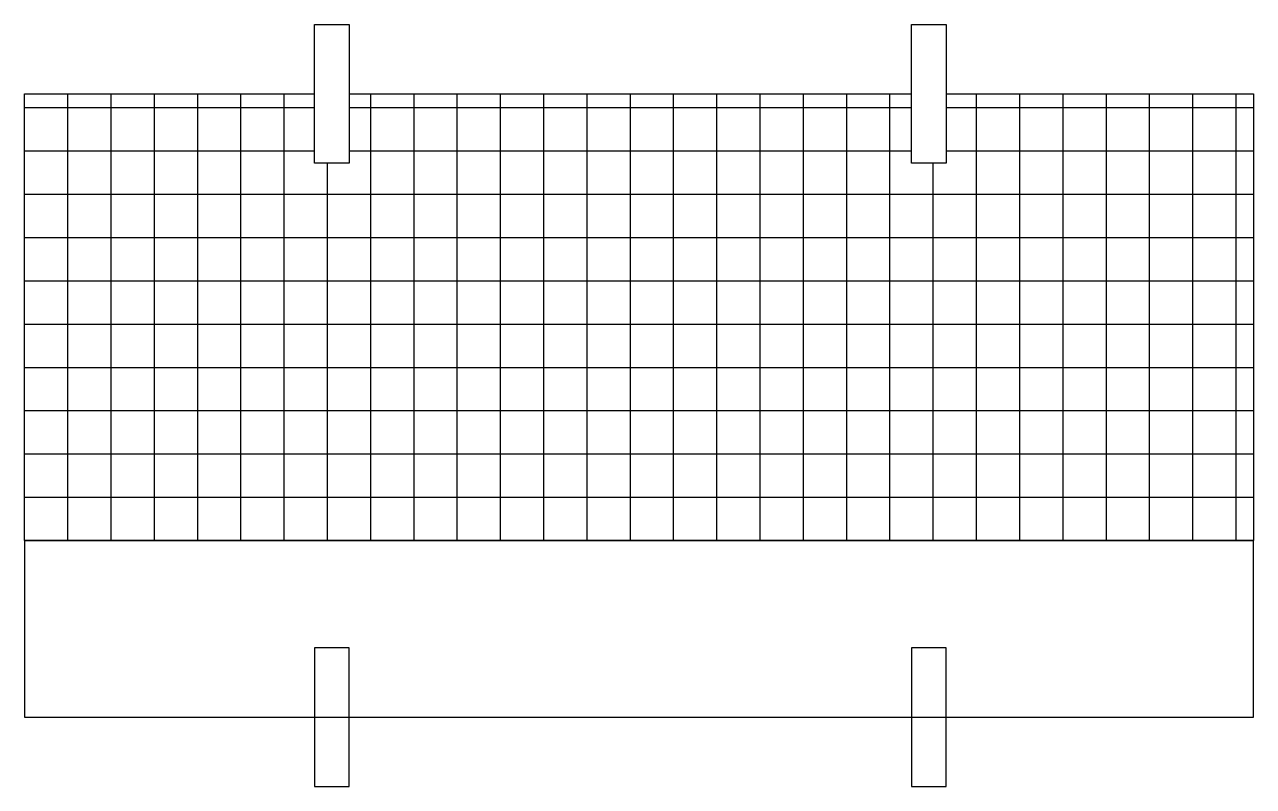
# Model space of a CAD drawing. Header units: inches. Extents: x 0 to 1775, y -100 to 1000.
import ezdxf

# ---------------------------------------------------------------- set-up
doc = ezdxf.new("R2010")
doc.units = ezdxf.units.IN
doc.header["$MEASUREMENT"] = 0
doc.layers.add('KwikScaf Matrix', color=7, linetype='Continuous')

# ---------------------------------------------------------------- blocks, each defined once
blk = doc.blocks.new('2D Brickguard 1.8 Metre')
h = blk.add_hatch()
h.set_pattern_fill('NET', color=0, scale=500, style=0)
h.set_pattern_definition([(0, (0, 255), (0, 62.5), []), (90, (0, 255), (-62.5, 4e-15), [])])
h.paths.add_polyline_path([(1775, 900), (1331.25, 900), (1331.25, 800), (1281.25, 800), (1281.25, 900), (468.75, 900), (468.75, 800), (418.75, 800), (418.75, 900), (0, 900), (0, 255), (1775, 255)])
at = {"color": 0}
for p, q in [((418.75, 800), (418.75, 1000)), ((418.75, 1000), (468.75, 1000)), ((468.75, 1000), (468.75, 800)), ((1281.25, 800), (1281.25, 1000)), ((1281.25, 1000), (1331.25, 1000)), ((1331.25, 1000), (1331.25, 800)), ((0, 255), (0, 900)), ((0, 900), (418.75, 900)), ((468.75, 900), (1281.25, 900)), ((1331.25, 900), (1775, 900)), ((1775, 900), (1775, 255)), ((468.75, 800), (418.75, 800)), ((1331.25, 800), (1281.25, 800)), ((1775, 255), (0, 255)), ((1775, 255), (0, 255)), ((0, 255), (0, 0)), ((1775, 0), (1775, 255)), ((418.75, 100), (418.75, -100)), ((468.75, 100), (418.75, 100)), ((468.75, -100), (468.75, 100)), ((1281.25, 100), (1281.25, -100)), ((1331.25, 100), (1281.25, 100)), ((1331.25, -100), (1331.25, 100)), ((0, 0), (1775, 0)), ((418.75, -100), (468.75, -100)), ((1281.25, -100), (1331.25, -100))]:
    blk.add_line(p, q, dxfattribs=at)

msp = doc.modelspace()

# ---------------------------------------------------------------- block references
at = {"layer": 'KwikScaf Matrix'}
msp.add_blockref('2D Brickguard 1.8 Metre', (0, 0), dxfattribs=at)

doc.saveas('drawing.dxf')
